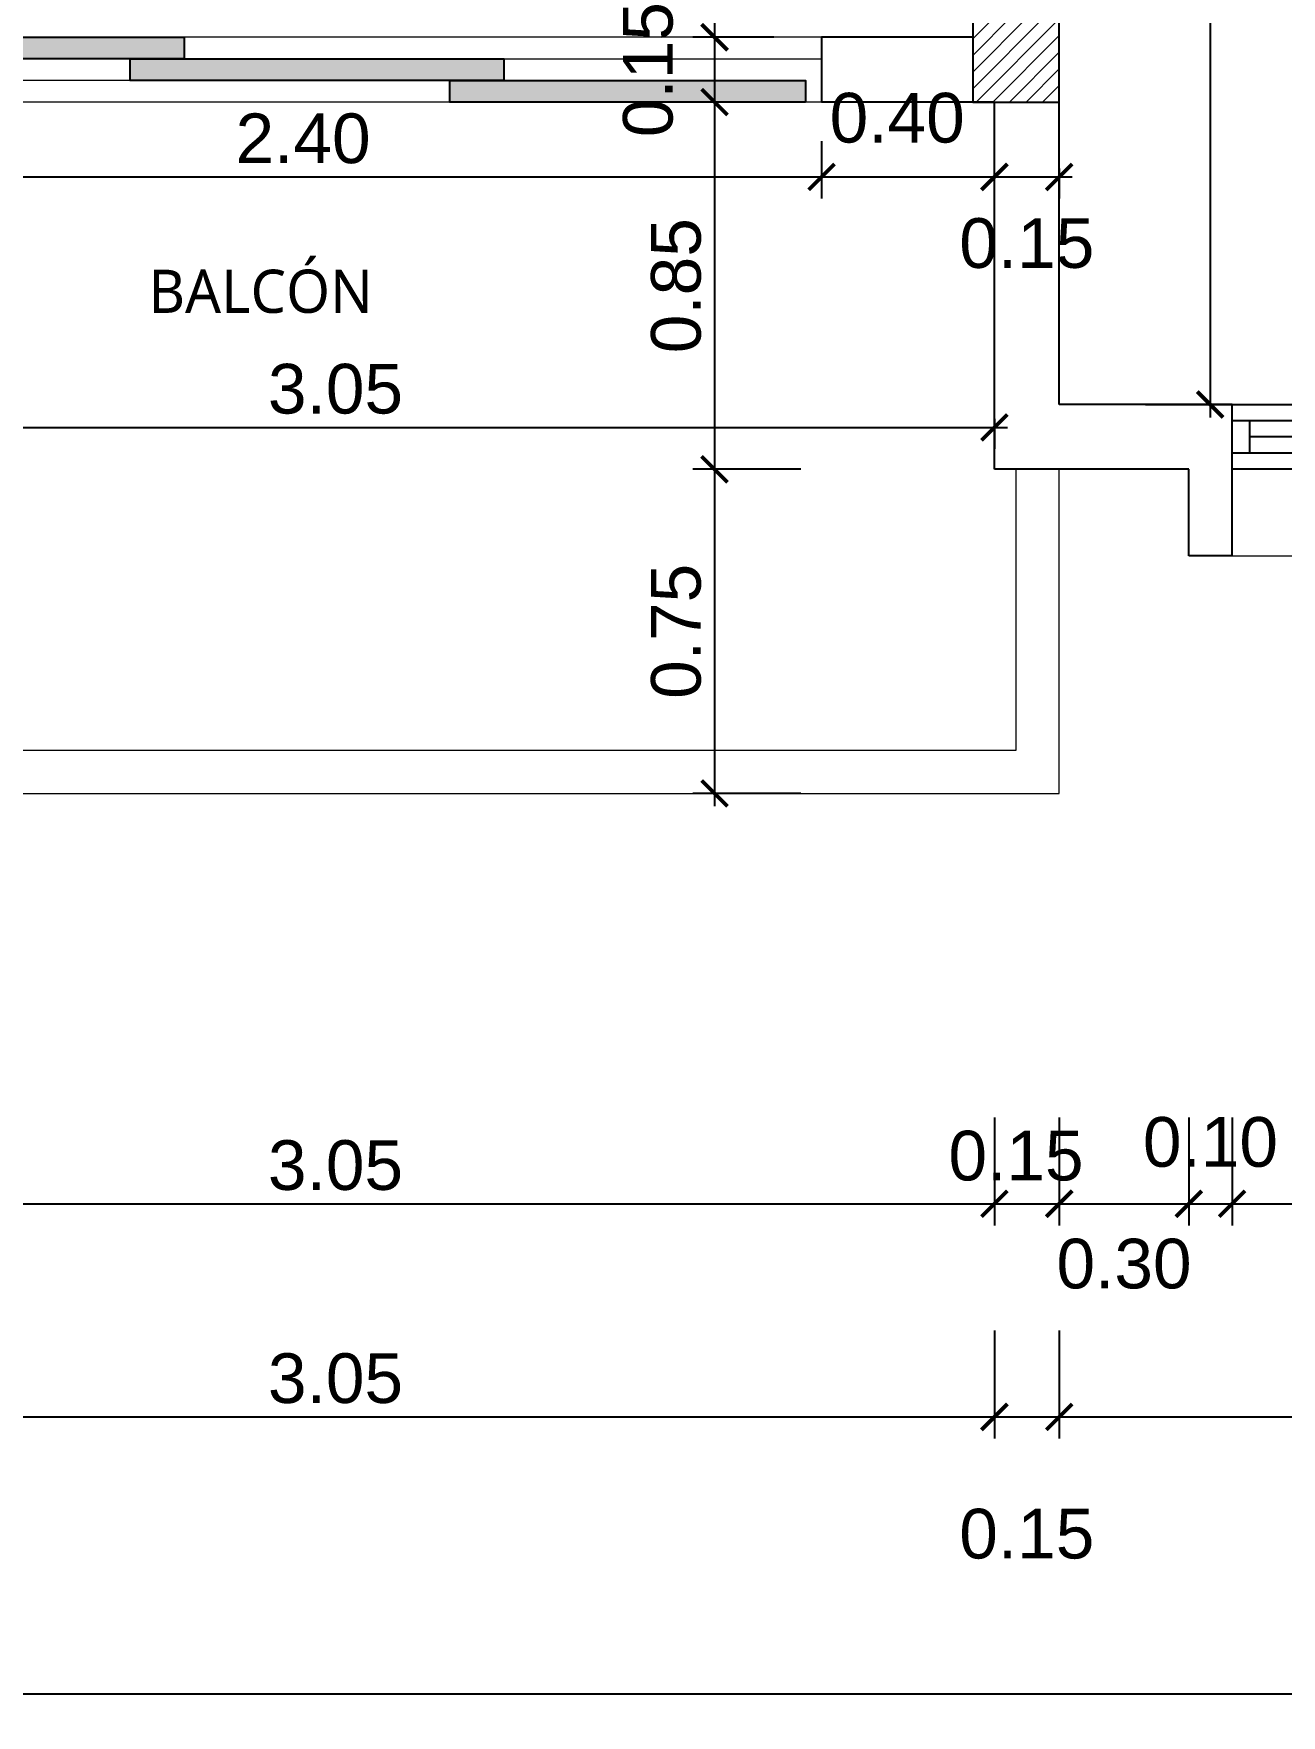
# Model space of a CAD drawing. Header units: feet. Extents: x -417 to 46, y -646 to -218.
# Drawn here: x -66.862 to -63.974, y -313.091 to -309.199 of the extents above; entities that cross this region are included whole.
import ezdxf

# ---------------------------------------------------------------- set-up
doc = ezdxf.new("R2010")
doc.units = ezdxf.units.FT
doc.header["$MEASUREMENT"] = 0
doc.linetypes.add('DASHED', pattern=[19.05, 12.7, -6.35])
for name, color, linetype, lineweight in [('A-GENM', 8, 'Continuous', 9), ('A-WALL', 4, 'Continuous', 25), ('DIM-COTAS', 1, 'Continuous', 5), ('Piso', 8, 'Continuous', 9), ('TXT', 2, 'Continuous', 9), ('vuelo', 251, 'DASHED', 13)]:
    doc.layers.add(name, color=color, linetype=linetype, lineweight=lineweight)
for name, color, linetype in [('columna', 9, 'Continuous'), ('DIM', 10, 'Continuous'), ('PERT-VENT', 2, 'Continuous')]:
    doc.layers.add(name, color=color, linetype=linetype)
doc.styles.add('ads', font='trebuc.ttf', dxfattribs={"height": 0.14})
doc.styles.get("Standard").update_dxf_attribs({"font": 'arial.ttf', "height": 0.115})
doc.dimstyles.new('KEILY', dxfattribs={"dimtxt": 0.115, "dimasz": 0.06, "dimexe": 0.05, "dimexo": 0.2, "dimgap": 0.03, "dimtad": 1, "dimzin": 1, "dimdsep": 46, "dimtxsty": 'Standard', "dimblk": 'ARCHTICK', "dimcen": 2.5, "dimdle": 0.03, "dimclrd": 256, "dimclre": 256, "dimclrt": 7, "dimadec": 0, "dimazin": 0, "dimtfac": 1, "dimtmove": 2, "dimatfit": 3, "dimfxl": 0.2, "dimfxlon": 1, "dimtolj": 1, "dimtzin": 1, "dimarcsym": 0})

# ---------------------------------------------------------------- blocks, each defined once
blk = doc.blocks.new('A$C5EA57A7C')
for points in [[(1.4751, 0.1), (2.3625, 0.1), (2.3625, 0.15), (1.4751, 0.15)], [(0.7355, 0.05), (1.6001, 0.05), (1.6001, 0.1), (0.7355, 0.1)], [(0.0375, 0), (0.8605, 0), (0.8605, 0.05), (0.0375, 0.05)]]:
    blk.add_hatch(color=256).paths.add_polyline_path(points)
at = {"layer": 'PERT-VENT', "extrusion": (-6.28888e-16, -1.94037e-15, -1)}
for points in [[(-1.4751, 0.1), (-2.3625, 0.1), (-2.3625, 0.15), (-1.4751, 0.15)], [(-0.7355, 0.05), (-1.6001, 0.05), (-1.6001, 0.1), (-0.7355, 0.1)], [(-0.0375, 0), (-0.8605, 0), (-0.8605, 0.05), (-0.0375, 0.05)]]:
    blk.add_lwpolyline(points, close=True, dxfattribs=at)
at = {"layer": 'Piso'}
for p, q in [((0, 0.15), (2.4, 0.15)), ((0, 0), (2.4, 0))]:
    blk.add_line(p, q, dxfattribs=at)
at = {"layer": 'Piso', "extrusion": (-6.28888e-16, -1.94037e-15, -1)}
for p, q in [((0.823, 0.1), (0, 0.1)), ((1.6001, 0.05), (2.4, 0.05))]:
    blk.add_line(p, q, dxfattribs=at)
blk = doc.blocks.new('A$C59FC24C1')
at = {"layer": 'PERT-VENT', "extrusion": (-2.36783e-12, 8.94772e-16, -1)}
for p, q in [((0, 0), (0, 1.2)), ((0.0375, 1.2), (0.0375, 0)), ((0.1125, 1.2), (0.1125, 0)), ((0.15, 1.2), (0.15, 0)), ((0.0375, 1.165), (0.1125, 1.165)), ((0.0375, 1.165), (0.1125, 1.165)), ((0.075, 1.165), (0.075, 0.635)), ((0.1125, 0.635), (0.0375, 0.635)), ((0.15, 0.6), (0, 0.6)), ((0.1125, 0.565), (0.0375, 0.565)), ((0.075, 0.565), (0.075, 0.0404)), ((0.0375, 0.0404), (0.1125, 0.0404))]:
    blk.add_line(p, q, dxfattribs=at)
blk = doc.blocks.new('_ArchTick')
at = {"layer": 'DIM-COTAS', "color": 0, "const_width": 0.15}
blk.add_lwpolyline([(-0.5, -0.5), (0.5, 0.5)], dxfattribs=at)
blk = doc.blocks.new('*D788')
at = {"layer": 'Defpoints', "color": 0, "transparency": 16777216}
for p in [(-64.8645, -310.957), (-59.9714, -310.957), (-68.0645, -311.5036)]:
    blk.add_point(p, dxfattribs=at)
at = {"layer": 'DIM', "lineweight": -2, "transparency": 16777216}
for p, q in [((-60.1714, -310.957), (-59.9214, -310.957)), ((-59.9714, -311.5336), (-59.9714, -310.927)), ((-60.1714, -311.5036), (-59.9214, -311.5036))]:
    blk.add_line(p, q, dxfattribs=at)
at = {"layer": 'DIM', "lineweight": -2, "transparency": 16777216, "xscale": 0.06, "yscale": 0.06, "zscale": 0.06}
for p, rotation in [((-59.9714, -310.957), 90), ((-59.9714, -311.5036), 270)]:
    blk.add_blockref('_ArchTick', p, dxfattribs=dict(at, rotation=rotation))
at = {"layer": 'DIM', "color": 7, "transparency": 16777216, "insert": (-60.0601, -311.2303), "char_height": 0.115, "attachment_point": 5, "rotation": 90}
blk.add_mtext('\\A1;0.55', dxfattribs=at)
blk = doc.blocks.new('*D789')
at = {"layer": 'Defpoints', "color": 0, "transparency": 16777216}
for p in [(-61.0145, -310.207), (-59.9714, -310.207), (-64.8645, -310.957)]:
    blk.add_point(p, dxfattribs=at)
at = {"layer": 'DIM', "lineweight": -2, "transparency": 16777216}
for p, q in [((-59.9714, -310.987), (-59.9714, -310.177)), ((-60.1714, -310.207), (-59.9214, -310.207)), ((-60.1714, -310.957), (-59.9214, -310.957))]:
    blk.add_line(p, q, dxfattribs=at)
at = {"layer": 'DIM', "lineweight": -2, "transparency": 16777216, "xscale": 0.06, "yscale": 0.06, "zscale": 0.06}
for p, rotation in [((-59.9714, -310.207), 90), ((-59.9714, -310.957), 270)]:
    blk.add_blockref('_ArchTick', p, dxfattribs=dict(at, rotation=rotation))
at = {"layer": 'DIM', "color": 7, "transparency": 16777216, "insert": (-60.0601, -310.582), "char_height": 0.115, "attachment_point": 5, "rotation": 90}
blk.add_mtext('\\A1;0.75', dxfattribs=at)
blk = doc.blocks.new('*D930')
at = {"layer": 'Defpoints', "color": 0, "transparency": 16777216}
for p in [(-64.6383, -310.207), (-67.6883, -310.957), (-64.6383, -311.9069)]:
    blk.add_point(p, dxfattribs=at)
at = {"layer": 'DIM', "lineweight": -2, "transparency": 16777216}
for p, q in [((-67.6883, -311.7069), (-67.6883, -311.9569)), ((-64.6383, -311.7069), (-64.6383, -311.9569)), ((-67.7183, -311.9069), (-64.6083, -311.9069))]:
    blk.add_line(p, q, dxfattribs=at)
at = {"layer": 'DIM', "lineweight": -2, "transparency": 16777216, "xscale": 0.06, "yscale": 0.06, "zscale": 0.06, "rotation": 180}
blk.add_blockref('_ArchTick', (-67.6883, -311.9069), dxfattribs=at)
at = {"layer": 'DIM', "lineweight": -2, "transparency": 16777216, "xscale": 0.06, "yscale": 0.06, "zscale": 0.06}
blk.add_blockref('_ArchTick', (-64.6383, -311.9069), dxfattribs=at)
at = {"layer": 'DIM', "color": 7, "transparency": 16777216, "insert": (-66.1633, -311.8181), "char_height": 0.115, "attachment_point": 5}
blk.add_mtext('\\A1;3.05', dxfattribs=at)
blk = doc.blocks.new('*D931')
at = {"layer": 'Defpoints', "color": 0, "transparency": 16777216}
for p in [(-64.6383, -310.207), (-64.4883, -310.957), (-64.4883, -311.9069)]:
    blk.add_point(p, dxfattribs=at)
at = {"layer": 'DIM', "lineweight": -2, "transparency": 16777216}
for p, q in [((-64.6383, -311.7069), (-64.6383, -311.9569)), ((-64.4883, -311.7069), (-64.4883, -311.9569)), ((-64.6683, -311.9069), (-64.4583, -311.9069))]:
    blk.add_line(p, q, dxfattribs=at)
at = {"layer": 'DIM', "lineweight": -2, "transparency": 16777216, "xscale": 0.06, "yscale": 0.06, "zscale": 0.06, "rotation": 180}
blk.add_blockref('_ArchTick', (-64.6383, -311.9069), dxfattribs=at)
at = {"layer": 'DIM', "lineweight": -2, "transparency": 16777216, "xscale": 0.06, "yscale": 0.06, "zscale": 0.06}
blk.add_blockref('_ArchTick', (-64.4883, -311.9069), dxfattribs=at)
at = {"layer": 'DIM', "color": 7, "transparency": 16777216, "insert": (-64.5883, -311.7962), "char_height": 0.115, "attachment_point": 5}
blk.add_mtext('\\A1;0.15', dxfattribs=at)
blk = doc.blocks.new('*D932')
at = {"layer": 'Defpoints', "color": 0, "transparency": 16777216}
for p in [(-64.1883, -310.407), (-64.4883, -310.957), (-64.1883, -311.9069)]:
    blk.add_point(p, dxfattribs=at)
at = {"layer": 'DIM', "lineweight": -2, "transparency": 16777216}
for p, q in [((-64.4883, -311.7069), (-64.4883, -311.9569)), ((-64.1883, -311.7069), (-64.1883, -311.9569)), ((-64.5183, -311.9069), (-64.1583, -311.9069))]:
    blk.add_line(p, q, dxfattribs=at)
at = {"layer": 'DIM', "lineweight": -2, "transparency": 16777216, "xscale": 0.06, "yscale": 0.06, "zscale": 0.06, "rotation": 180}
blk.add_blockref('_ArchTick', (-64.4883, -311.9069), dxfattribs=at)
at = {"layer": 'DIM', "lineweight": -2, "transparency": 16777216, "xscale": 0.06, "yscale": 0.06, "zscale": 0.06}
blk.add_blockref('_ArchTick', (-64.1883, -311.9069), dxfattribs=at)
at = {"layer": 'DIM', "color": 7, "transparency": 16777216, "insert": (-64.3383, -312.0461), "char_height": 0.115, "attachment_point": 5}
blk.add_mtext('\\A1;0.30', dxfattribs=at)
blk = doc.blocks.new('*D933')
at = {"layer": 'Defpoints', "color": 0, "transparency": 16777216}
for p in [(-64.1883, -310.407), (-64.0883, -310.407), (-64.0883, -311.9069)]:
    blk.add_point(p, dxfattribs=at)
at = {"layer": 'DIM', "lineweight": -2, "transparency": 16777216}
for p, q in [((-64.1883, -311.7069), (-64.1883, -311.9569)), ((-64.0883, -311.7069), (-64.0883, -311.9569)), ((-64.2183, -311.9069), (-64.0583, -311.9069))]:
    blk.add_line(p, q, dxfattribs=at)
at = {"layer": 'DIM', "lineweight": -2, "transparency": 16777216, "xscale": 0.06, "yscale": 0.06, "zscale": 0.06, "rotation": 180}
blk.add_blockref('_ArchTick', (-64.1883, -311.9069), dxfattribs=at)
at = {"layer": 'DIM', "lineweight": -2, "transparency": 16777216, "xscale": 0.06, "yscale": 0.06, "zscale": 0.06}
blk.add_blockref('_ArchTick', (-64.0883, -311.9069), dxfattribs=at)
at = {"layer": 'DIM', "color": 7, "transparency": 16777216, "insert": (-64.1383, -311.7645), "char_height": 0.115, "attachment_point": 5}
blk.add_mtext('\\A1;0.10', dxfattribs=at)
blk = doc.blocks.new('*D934')
at = {"layer": 'Defpoints', "color": 0, "transparency": 16777216}
for p in [(-62.8851, -310.207), (-64.0883, -310.407), (-62.8851, -311.9069)]:
    blk.add_point(p, dxfattribs=at)
at = {"layer": 'DIM', "lineweight": -2, "transparency": 16777216}
for p, q in [((-64.0883, -311.7069), (-64.0883, -311.9569)), ((-62.8851, -311.7069), (-62.8851, -311.9569)), ((-64.1183, -311.9069), (-62.8551, -311.9069))]:
    blk.add_line(p, q, dxfattribs=at)
at = {"layer": 'DIM', "lineweight": -2, "transparency": 16777216, "xscale": 0.06, "yscale": 0.06, "zscale": 0.06, "rotation": 180}
blk.add_blockref('_ArchTick', (-64.0883, -311.9069), dxfattribs=at)
at = {"layer": 'DIM', "lineweight": -2, "transparency": 16777216, "xscale": 0.06, "yscale": 0.06, "zscale": 0.06}
blk.add_blockref('_ArchTick', (-62.8851, -311.9069), dxfattribs=at)
at = {"layer": 'DIM', "color": 7, "transparency": 16777216, "insert": (-63.4867, -311.8181), "char_height": 0.115, "attachment_point": 5}
blk.add_mtext('\\A1;1.20', dxfattribs=at)
blk = doc.blocks.new('*D776')
at = {"layer": 'Defpoints', "color": 0, "transparency": 16777216}
for p in [(-64.6383, -310.207), (-67.6883, -310.957), (-64.6383, -312.4001)]:
    blk.add_point(p, dxfattribs=at)
at = {"layer": 'DIM', "lineweight": -2, "transparency": 16777216}
for p, q in [((-67.6883, -312.2001), (-67.6883, -312.4501)), ((-64.6383, -312.2001), (-64.6383, -312.4501)), ((-67.7183, -312.4001), (-64.6083, -312.4001))]:
    blk.add_line(p, q, dxfattribs=at)
at = {"layer": 'DIM', "lineweight": -2, "transparency": 16777216, "xscale": 0.06, "yscale": 0.06, "zscale": 0.06, "rotation": 180}
blk.add_blockref('_ArchTick', (-67.6883, -312.4001), dxfattribs=at)
at = {"layer": 'DIM', "lineweight": -2, "transparency": 16777216, "xscale": 0.06, "yscale": 0.06, "zscale": 0.06}
blk.add_blockref('_ArchTick', (-64.6383, -312.4001), dxfattribs=at)
at = {"layer": 'DIM', "color": 7, "transparency": 16777216, "insert": (-66.1633, -312.3113), "char_height": 0.115, "attachment_point": 5}
blk.add_mtext('\\A1;3.05', dxfattribs=at)
blk = doc.blocks.new('*D939')
at = {"layer": 'Defpoints', "color": 0, "transparency": 16777216}
for p in [(-64.4883, -310.007), (-64.6383, -310.207), (-64.4883, -312.4001)]:
    blk.add_point(p, dxfattribs=at)
at = {"layer": 'DIM', "lineweight": -2, "transparency": 16777216}
for p, q in [((-64.6383, -312.2001), (-64.6383, -312.4501)), ((-64.4883, -312.2001), (-64.4883, -312.4501)), ((-64.6683, -312.4001), (-64.4583, -312.4001))]:
    blk.add_line(p, q, dxfattribs=at)
at = {"layer": 'DIM', "lineweight": -2, "transparency": 16777216, "xscale": 0.06, "yscale": 0.06, "zscale": 0.06, "rotation": 180}
blk.add_blockref('_ArchTick', (-64.6383, -312.4001), dxfattribs=at)
at = {"layer": 'DIM', "lineweight": -2, "transparency": 16777216, "xscale": 0.06, "yscale": 0.06, "zscale": 0.06}
blk.add_blockref('_ArchTick', (-64.4883, -312.4001), dxfattribs=at)
at = {"layer": 'DIM', "color": 7, "transparency": 16777216, "insert": (-64.5633, -312.6712), "char_height": 0.115, "attachment_point": 5}
blk.add_mtext('\\A1;0.15', dxfattribs=at)
blk = doc.blocks.new('*D950')
at = {"layer": 'Defpoints', "color": 0, "transparency": 16777216}
for p in [(-64.4883, -310.007), (-60.7883, -310.007), (-60.7883, -312.4001)]:
    blk.add_point(p, dxfattribs=at)
at = {"layer": 'DIM', "lineweight": -2, "transparency": 16777216}
for p, q in [((-64.4883, -312.2001), (-64.4883, -312.4501)), ((-60.7883, -312.2001), (-60.7883, -312.4501)), ((-64.5183, -312.4001), (-60.7583, -312.4001))]:
    blk.add_line(p, q, dxfattribs=at)
at = {"layer": 'DIM', "lineweight": -2, "transparency": 16777216, "xscale": 0.06, "yscale": 0.06, "zscale": 0.06, "rotation": 180}
blk.add_blockref('_ArchTick', (-64.4883, -312.4001), dxfattribs=at)
at = {"layer": 'DIM', "lineweight": -2, "transparency": 16777216, "xscale": 0.06, "yscale": 0.06, "zscale": 0.06}
blk.add_blockref('_ArchTick', (-60.7883, -312.4001), dxfattribs=at)
at = {"layer": 'DIM', "color": 7, "transparency": 16777216, "insert": (-62.6383, -312.3113), "char_height": 0.115, "attachment_point": 5}
blk.add_mtext('\\A1;3.70', dxfattribs=at)
blk = doc.blocks.new('*D778')
at = {"layer": 'Defpoints', "color": 0, "transparency": 16777216}
for p in [(-77.7383, -312.4501), (-60.6383, -312.4501), (-60.6383, -313.041)]:
    blk.add_point(p, dxfattribs=at)
at = {"layer": 'DIM', "lineweight": -2, "transparency": 16777216}
for p, q in [((-77.7383, -312.841), (-77.7383, -313.091)), ((-60.6383, -312.841), (-60.6383, -313.091)), ((-77.7683, -313.041), (-60.6083, -313.041))]:
    blk.add_line(p, q, dxfattribs=at)
at = {"layer": 'DIM', "lineweight": -2, "transparency": 16777216, "xscale": 0.06, "yscale": 0.06, "zscale": 0.06, "rotation": 180}
blk.add_blockref('_ArchTick', (-77.7383, -313.041), dxfattribs=at)
at = {"layer": 'DIM', "lineweight": -2, "transparency": 16777216, "xscale": 0.06, "yscale": 0.06, "zscale": 0.06}
blk.add_blockref('_ArchTick', (-60.6383, -313.041), dxfattribs=at)
at = {"layer": 'DIM', "color": 7, "transparency": 16777216, "insert": (-69.1883, -312.9522), "char_height": 0.115, "attachment_point": 5}
blk.add_mtext('\\A1;17.10', dxfattribs=at)
blk = doc.blocks.new('*D857')
at = {"layer": 'Defpoints', "color": 0, "transparency": 16777216}
for p in [(-67.4383, -309.2473), (-65.0383, -309.2473), (-65.0383, -309.5304)]:
    blk.add_point(p, dxfattribs=at)
at = {"layer": 'DIM', "lineweight": -2, "transparency": 16777216}
for p, q in [((-67.4383, -309.4473), (-67.4383, -309.5804)), ((-65.0383, -309.4473), (-65.0383, -309.5804)), ((-67.4683, -309.5304), (-65.0083, -309.5304))]:
    blk.add_line(p, q, dxfattribs=at)
at = {"layer": 'DIM', "lineweight": -2, "transparency": 16777216, "xscale": 0.06, "yscale": 0.06, "zscale": 0.06, "rotation": 180}
blk.add_blockref('_ArchTick', (-67.4383, -309.5304), dxfattribs=at)
at = {"layer": 'DIM', "lineweight": -2, "transparency": 16777216, "xscale": 0.06, "yscale": 0.06, "zscale": 0.06}
blk.add_blockref('_ArchTick', (-65.0383, -309.5304), dxfattribs=at)
at = {"layer": 'DIM', "color": 7, "transparency": 16777216, "insert": (-66.2383, -309.4417), "char_height": 0.115, "attachment_point": 5}
blk.add_mtext('\\A1;2.40', dxfattribs=at)
blk = doc.blocks.new('*D858')
at = {"layer": 'Defpoints', "color": 0, "transparency": 16777216}
for p in [(-65.0383, -309.2473), (-64.6383, -309.5304), (-64.6383, -309.6432)]:
    blk.add_point(p, dxfattribs=at)
at = {"layer": 'DIM', "lineweight": -2, "transparency": 16777216}
for p, q in [((-65.0383, -309.4473), (-65.0383, -309.5804)), ((-64.6383, -309.5304), (-64.6383, -309.4804)), ((-65.0683, -309.5304), (-64.6083, -309.5304))]:
    blk.add_line(p, q, dxfattribs=at)
at = {"layer": 'DIM', "lineweight": -2, "transparency": 16777216, "xscale": 0.06, "yscale": 0.06, "zscale": 0.06, "rotation": 180}
blk.add_blockref('_ArchTick', (-65.0383, -309.5304), dxfattribs=at)
at = {"layer": 'DIM', "lineweight": -2, "transparency": 16777216, "xscale": 0.06, "yscale": 0.06, "zscale": 0.06}
blk.add_blockref('_ArchTick', (-64.6383, -309.5304), dxfattribs=at)
at = {"layer": 'DIM', "color": 7, "transparency": 16777216, "insert": (-64.8633, -309.394), "char_height": 0.115, "attachment_point": 5}
blk.add_mtext('\\A1;0.40', dxfattribs=at)
blk = doc.blocks.new('*D859')
at = {"layer": 'Defpoints', "color": 0, "transparency": 16777216}
for p in [(-64.4883, -309.3109), (-64.4883, -309.5304), (-64.6383, -309.6432)]:
    blk.add_point(p, dxfattribs=at)
at = {"layer": 'DIM', "lineweight": -2, "transparency": 16777216}
for p, q in [((-64.6383, -309.5304), (-64.6383, -309.4804)), ((-64.4883, -309.5109), (-64.4883, -309.5804)), ((-64.6683, -309.5304), (-64.4583, -309.5304))]:
    blk.add_line(p, q, dxfattribs=at)
at = {"layer": 'DIM', "lineweight": -2, "transparency": 16777216, "xscale": 0.06, "yscale": 0.06, "zscale": 0.06, "rotation": 180}
blk.add_blockref('_ArchTick', (-64.6383, -309.5304), dxfattribs=at)
at = {"layer": 'DIM', "lineweight": -2, "transparency": 16777216, "xscale": 0.06, "yscale": 0.06, "zscale": 0.06}
blk.add_blockref('_ArchTick', (-64.4883, -309.5304), dxfattribs=at)
at = {"layer": 'DIM', "color": 7, "transparency": 16777216, "insert": (-64.5633, -309.6841), "char_height": 0.115, "attachment_point": 5}
blk.add_mtext('\\A1;0.15', dxfattribs=at)
blk = doc.blocks.new('*D1046')
at = {"layer": 'Defpoints', "color": 0, "transparency": 16777216}
for p in [(-64.6383, -309.8905), (-67.6883, -309.9149), (-64.6383, -310.1099)]:
    blk.add_point(p, dxfattribs=at)
at = {"layer": 'DIM', "lineweight": -2, "transparency": 16777216}
for p, q in [((-64.6383, -310.0905), (-64.6383, -310.1599)), ((-67.7183, -310.1099), (-64.6083, -310.1099)), ((-67.6883, -310.1099), (-67.6883, -310.1599))]:
    blk.add_line(p, q, dxfattribs=at)
at = {"layer": 'DIM', "lineweight": -2, "transparency": 16777216, "xscale": 0.06, "yscale": 0.06, "zscale": 0.06, "rotation": 180}
blk.add_blockref('_ArchTick', (-67.6883, -310.1099), dxfattribs=at)
at = {"layer": 'DIM', "lineweight": -2, "transparency": 16777216, "xscale": 0.06, "yscale": 0.06, "zscale": 0.06}
blk.add_blockref('_ArchTick', (-64.6383, -310.1099), dxfattribs=at)
at = {"layer": 'DIM', "color": 7, "transparency": 16777216, "insert": (-66.1633, -310.0212), "char_height": 0.115, "attachment_point": 5}
blk.add_mtext('\\A1;3.05', dxfattribs=at)
blk = doc.blocks.new('*D904')
at = {"layer": 'Defpoints', "color": 0, "transparency": 16777216}
for p in [(-65.6684, -303.0594), (-65.286, -309.207), (-64.9485, -309.207)]:
    blk.add_point(p, dxfattribs=at)
at = {"layer": 'DIM', "lineweight": -2, "transparency": 16777216}
for p, q in [((-65.286, -303.0294), (-65.286, -309.237)), ((-65.4684, -303.0594), (-65.236, -303.0594)), ((-65.1485, -309.207), (-65.336, -309.207))]:
    blk.add_line(p, q, dxfattribs=at)
at = {"layer": 'DIM', "lineweight": -2, "transparency": 16777216, "xscale": 0.06, "yscale": 0.06, "zscale": 0.06}
for p, rotation in [((-65.286, -303.0594), 90), ((-65.286, -309.207), 270)]:
    blk.add_blockref('_ArchTick', p, dxfattribs=dict(at, rotation=rotation))
at = {"layer": 'DIM', "color": 7, "transparency": 16777216, "insert": (-65.3747, -306.1332), "char_height": 0.115, "attachment_point": 5, "rotation": 90}
blk.add_mtext('\\A1;6.15', dxfattribs=at)
blk = doc.blocks.new('*D905')
at = {"layer": 'Defpoints', "color": 0, "transparency": 16777216}
for p in [(-64.9485, -309.207), (-65.286, -309.357), (-65.0383, -309.357)]:
    blk.add_point(p, dxfattribs=at)
at = {"layer": 'DIM', "lineweight": -2, "transparency": 16777216}
for p, q in [((-65.1485, -309.207), (-65.336, -309.207)), ((-65.286, -309.177), (-65.286, -309.387)), ((-65.2383, -309.357), (-65.336, -309.357))]:
    blk.add_line(p, q, dxfattribs=at)
at = {"layer": 'DIM', "lineweight": -2, "transparency": 16777216, "xscale": 0.06, "yscale": 0.06, "zscale": 0.06}
for p, rotation in [((-65.286, -309.207), 90), ((-65.286, -309.357), 270)]:
    blk.add_blockref('_ArchTick', p, dxfattribs=dict(at, rotation=rotation))
at = {"layer": 'DIM', "color": 7, "transparency": 16777216, "insert": (-65.4397, -309.282), "char_height": 0.115, "attachment_point": 5, "rotation": 90}
blk.add_mtext('\\A1;0.15', dxfattribs=at)
blk = doc.blocks.new('*D906')
at = {"layer": 'Defpoints', "color": 0, "transparency": 16777216}
for p in [(-65.0383, -309.357), (-65.286, -310.207), (-64.6883, -310.207)]:
    blk.add_point(p, dxfattribs=at)
at = {"layer": 'DIM', "lineweight": -2, "transparency": 16777216}
for p, q in [((-65.2383, -309.357), (-65.336, -309.357)), ((-65.286, -309.327), (-65.286, -310.237)), ((-65.086, -310.207), (-65.336, -310.207))]:
    blk.add_line(p, q, dxfattribs=at)
at = {"layer": 'DIM', "lineweight": -2, "transparency": 16777216, "xscale": 0.06, "yscale": 0.06, "zscale": 0.06}
for p, rotation in [((-65.286, -309.357), 90), ((-65.286, -310.207), 270)]:
    blk.add_blockref('_ArchTick', p, dxfattribs=dict(at, rotation=rotation))
at = {"layer": 'DIM', "color": 7, "transparency": 16777216, "insert": (-65.3747, -309.782), "char_height": 0.115, "attachment_point": 5, "rotation": 90}
blk.add_mtext('\\A1;0.85', dxfattribs=at)
blk = doc.blocks.new('*D907')
at = {"layer": 'Defpoints', "color": 0, "transparency": 16777216}
for p in [(-64.6883, -310.207), (-65.286, -310.957), (-64.6066, -310.957)]:
    blk.add_point(p, dxfattribs=at)
at = {"layer": 'DIM', "lineweight": -2, "transparency": 16777216}
for p, q in [((-65.286, -310.177), (-65.286, -310.987)), ((-65.086, -310.207), (-65.336, -310.207)), ((-65.086, -310.957), (-65.336, -310.957))]:
    blk.add_line(p, q, dxfattribs=at)
at = {"layer": 'DIM', "lineweight": -2, "transparency": 16777216, "xscale": 0.06, "yscale": 0.06, "zscale": 0.06}
for p, rotation in [((-65.286, -310.207), 90), ((-65.286, -310.957), 270)]:
    blk.add_blockref('_ArchTick', p, dxfattribs=dict(at, rotation=rotation))
at = {"layer": 'DIM', "color": 7, "transparency": 16777216, "insert": (-65.3747, -310.582), "char_height": 0.115, "attachment_point": 5, "rotation": 90}
blk.add_mtext('\\A1;0.75', dxfattribs=at)
blk = doc.blocks.new('*D770')
at = {"layer": 'Defpoints', "color": 0, "transparency": 16777216}
for p in [(-64.4883, -304.557), (-64.4883, -310.057), (-64.139, -310.057)]:
    blk.add_point(p, dxfattribs=at)
at = {"layer": 'DIM', "lineweight": -2, "transparency": 16777216}
for p, q in [((-64.139, -304.527), (-64.139, -310.087)), ((-64.2883, -304.557), (-64.089, -304.557)), ((-64.2883, -310.057), (-64.089, -310.057))]:
    blk.add_line(p, q, dxfattribs=at)
at = {"layer": 'DIM', "lineweight": -2, "transparency": 16777216, "xscale": 0.06, "yscale": 0.06, "zscale": 0.06}
for p, rotation in [((-64.139, -304.557), 90), ((-64.139, -310.057), 270)]:
    blk.add_blockref('_ArchTick', p, dxfattribs=dict(at, rotation=rotation))
at = {"layer": 'DIM', "color": 7, "transparency": 16777216, "insert": (-64.2277, -307.307), "char_height": 0.115, "attachment_point": 5, "rotation": 90}
blk.add_mtext('\\A1;5.50', dxfattribs=at)
blk = doc.blocks.new('A$C012446DC')
at = {"layer": 'Piso'}
h = blk.add_hatch(dxfattribs=at)
h.set_pattern_fill('ANSI31', color=256, scale=0.008571, angle=180)
h.set_pattern_definition([(225, (206536.064322, 1154820.960068), (0.0192434059784, -0.0192434059784), [])])
h.paths.add_polyline_path([(0, 0), (0.2, 0), (0.2, 0.2), (0, 0.2)])
at = {"layer": 'columna'}
blk.add_lwpolyline([(0.2, 0.2), (0, 0.2), (0, 0), (0.2, 0)], close=True, dxfattribs=at)
blk = doc.blocks.new('A$C387E0859')
blk.add_blockref('A$C012446DC', (9.2, 0))

msp = doc.modelspace()

# ---------------------------------------------------------------- linework, layer by layer
at = {"layer": 'A-GENM'}
for p, q in [((-64.5883, -310.857), (-64.5883, -310.207)), ((-64.4883, -310.957), (-64.4883, -310.207)), ((-67.6883, -310.857), (-64.5883, -310.857)), ((-67.6883, -310.957), (-64.4883, -310.957))]:
    msp.add_line(p, q, dxfattribs=at)
at = {"layer": 'A-WALL'}
for p, q in [((-64.4883, -310.057), (-64.4883, -304.557)), ((-64.6883, -309.207), (-65.0383, -309.207)), ((-65.0383, -309.207), (-65.0383, -309.357)), ((-64.6383, -309.357), (-65.0383, -309.357)), ((-64.6383, -310.207), (-64.6383, -309.357)), ((-64.0883, -310.057), (-64.4883, -310.057)), ((-64.1883, -310.207), (-64.6383, -310.207)), ((-64.0883, -310.407), (-64.1883, -310.407))]:
    msp.add_line(p, q, dxfattribs=at)
at = {"layer": 'A-WALL', "extrusion": (6.28888e-16, -1.93323e-15, -1)}
for p, q in [((-64.0883, -310.407), (-64.0883, -310.057)), ((-64.1883, -310.407), (-64.1883, -310.207))]:
    msp.add_line(p, q, dxfattribs=at)
at = {"layer": 'vuelo', "ltscale": 0.02}
msp.add_line((-64.0883, -310.407), (-60.4383, -310.407), dxfattribs=at)

# ---------------------------------------------------------------- block references
msp.add_blockref('A$C387E0859', (-73.8883, -309.357))
at = {"xscale": -1}
msp.add_blockref('A$C5EA57A7C', (-65.0383, -309.357), dxfattribs=at)
at = {"rotation": 270}
msp.add_blockref('A$C59FC24C1', (-64.0883, -310.057), dxfattribs=at)

# ---------------------------------------------------------------- texts
at = {"layer": 'TXT', "insert": (-66.3365, -309.7449), "char_height": 0.1, "width": 2.688, "attachment_point": 2, "style": 'ads'}
msp.add_mtext('BALCÓN', dxfattribs=at)

# ---------------------------------------------------------------- dimensions: what is measured, and where the dimension line sits
at = {"layer": 'DIM'}
for base, p1, p2, picture, middle in [((-65.286, -309.207), (-65.6684, -303.0594), (-64.9485, -309.207), '*D904', (-65.3747, -306.1332)), ((-64.139, -310.057), (-64.4883, -304.557), (-64.4883, -310.057), '*D770', (-64.2277, -307.307)), ((-65.286, -309.357), (-64.9485, -309.207), (-65.0383, -309.357), '*D905', (-65.4397, -309.282)), ((-65.286, -310.207), (-65.0383, -309.357), (-64.6883, -310.207), '*D906', (-65.3747, -309.782)), ((-65.286, -310.957), (-64.6883, -310.207), (-64.6066, -310.957), '*D907', (-65.3747, -310.582)), ((-59.9714, -310.207), (-64.8645, -310.957), (-61.0145, -310.207), '*D789', (-60.0601, -310.582)), ((-59.9714, -310.957), (-68.0645, -311.5036), (-64.8645, -310.957), '*D788', (-60.0601, -311.2303))]:
    dim = msp.add_linear_dim(base=base, p1=p1, p2=p2, angle=90, dimstyle='KEILY', dxfattribs=at)
    dim.commit()
    dim.dimension.update_dxf_attribs({"geometry": picture, "text_midpoint": middle})
for base, p1, p2, picture, middle in [((-65.0383, -309.5304), (-67.4383, -309.2473), (-65.0383, -309.2473), '*D857', (-66.2383, -309.4417)), ((-64.4883, -309.5304), (-64.6383, -309.6432), (-64.4883, -309.3109), '*D859', (-64.5633, -309.6841)), ((-64.6383, -310.1099), (-67.6883, -309.9149), (-64.6383, -309.8905), '*D1046', (-66.1633, -310.0212)), ((-64.4883, -312.4001), (-64.6383, -310.207), (-64.4883, -310.007), '*D939', (-64.5633, -312.6712)), ((-60.7883, -312.4001), (-64.4883, -310.007), (-60.7883, -310.007), '*D950', (-62.6383, -312.3113)), ((-64.6383, -311.9069), (-67.6883, -310.957), (-64.6383, -310.207), '*D930', (-66.1633, -311.8181)), ((-64.6383, -312.4001), (-67.6883, -310.957), (-64.6383, -310.207), '*D776', (-66.1633, -312.3113)), ((-62.8851, -311.9069), (-64.0883, -310.407), (-62.8851, -310.207), '*D934', (-63.4867, -311.8181)), ((-60.6383, -313.041), (-77.7383, -312.4501), (-60.6383, -312.4501), '*D778', (-69.1883, -312.9522))]:
    dim = msp.add_linear_dim(base=base, p1=p1, p2=p2, dimstyle='KEILY', dxfattribs=at)
    dim.commit()
    dim.dimension.update_dxf_attribs({"geometry": picture, "text_midpoint": middle})
for base, p1, p2, picture, middle in [((-64.6383, -309.5304), (-65.0383, -309.2473), (-64.6383, -309.6432), '*D858', (-64.8633, -309.394)), ((-64.4883, -311.9069), (-64.6383, -310.207), (-64.4883, -310.957), '*D931', (-64.5883, -311.7962)), ((-64.1883, -311.9069), (-64.4883, -310.957), (-64.1883, -310.407), '*D932', (-64.3383, -312.0461)), ((-64.0883, -311.9069), (-64.1883, -310.407), (-64.0883, -310.407), '*D933', (-64.1383, -311.7645))]:
    dim = msp.add_linear_dim(base=base, p1=p1, p2=p2, dimstyle='KEILY', dxfattribs=at)
    dim.commit()
    dim.dimension.update_dxf_attribs({"geometry": picture, "text_midpoint": middle, "dimtype": 160})

doc.saveas('drawing.dxf')
